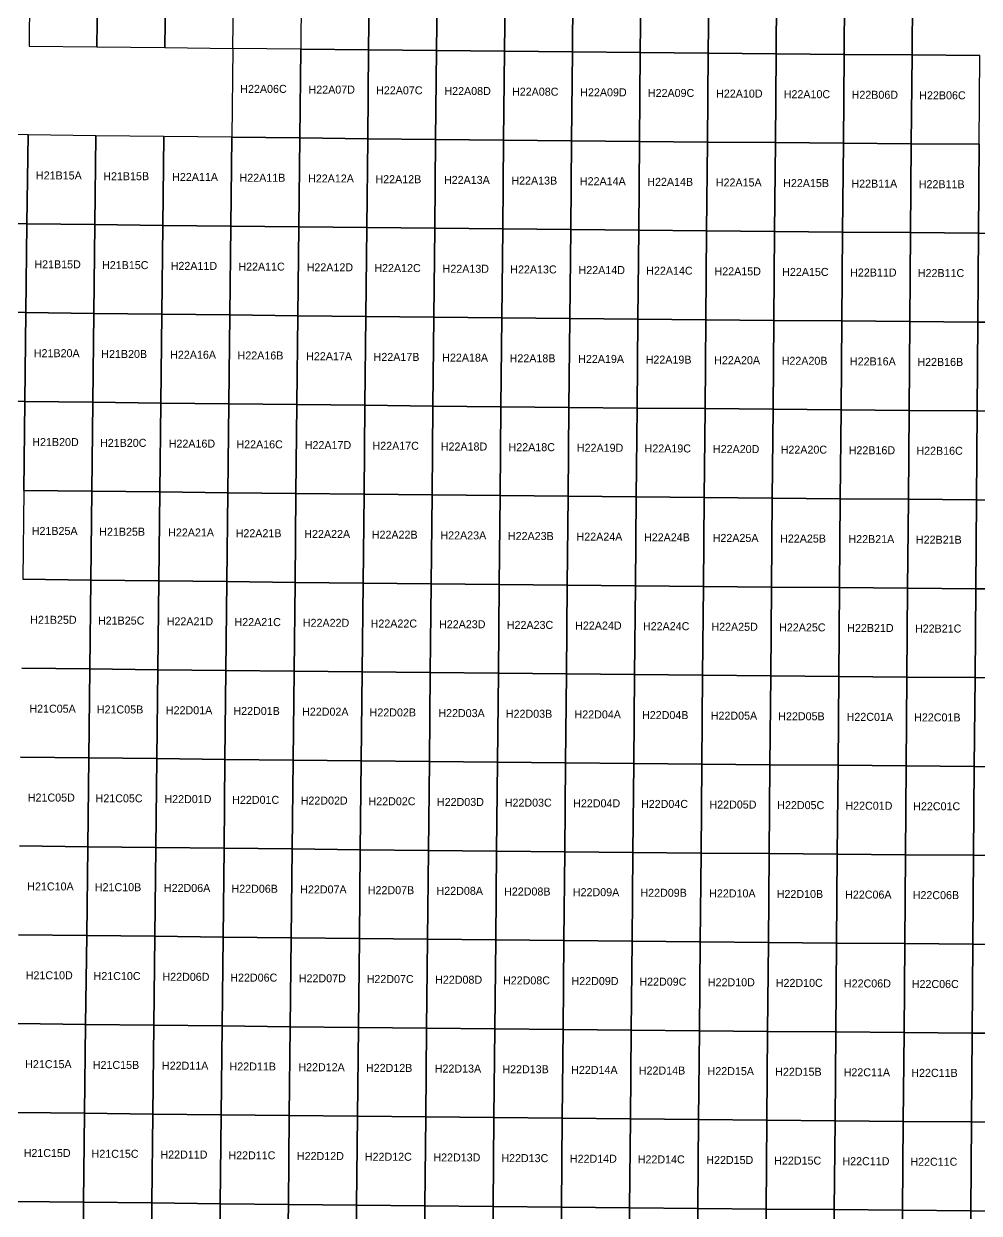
# Model space of a CAD drawing. Extents: x 333963 to 497885, y 4379816 to 4501773.
# Drawn here: x 410729 to 440574, y 4440791 to 4477945 of the extents above; entities that cross this region are included whole.
import ezdxf

# ---------------------------------------------------------------- set-up
doc = ezdxf.new("R2010")
doc.units = 0
doc.layers.add('PINDEX_5000', color=7, linetype='Continuous')

msp = doc.modelspace()

# ---------------------------------------------------------------- linework, layer by layer
at = {"layer": 'PINDEX_5000'}
for p, q in [((410927, 4480026), (410894, 4477250)), ((413048, 4480001), (413016, 4477225)), ((413016, 4477225), (413048, 4480001)), ((415169, 4479977), (415137, 4477201)), ((415137, 4477201), (415169, 4479977)), ((417259, 4477177), (417289, 4479953)), ((419410, 4479930), (419380, 4477154)), ((421502, 4477131), (421531, 4479908)), ((421531, 4479908), (421502, 4477131)), ((423624, 4477109), (423652, 4479886)), ((423652, 4479886), (423624, 4477109)), ((425745, 4477088), (425773, 4479864)), ((425773, 4479864), (425745, 4477088)), ((427867, 4477067), (427894, 4479844)), ((427894, 4479844), (427867, 4477067)), ((429988, 4477047), (430014, 4479823)), ((430014, 4479823), (429988, 4477047)), ((432110, 4477028), (432135, 4479804)), ((432135, 4479804), (432110, 4477028)), ((434232, 4477009), (434256, 4479785)), ((434256, 4479785), (434232, 4477009)), ((436353, 4476991), (436377, 4479767)), ((436377, 4479767), (436353, 4476991)), ((438475, 4476973), (438498, 4479749)), ((438498, 4479749), (438475, 4476973)), ((410894, 4477250), (413016, 4477225)), ((413016, 4477225), (415137, 4477201)), ((415137, 4477201), (417259, 4477177)), ((417259, 4477177), (417228, 4474401)), ((419380, 4477154), (417259, 4477177)), ((419351, 4474378), (419380, 4477154)), ((419380, 4477154), (419351, 4474378)), ((421502, 4477131), (419380, 4477154)), ((419380, 4477154), (421502, 4477131)), ((421473, 4474355), (421502, 4477131)), ((421502, 4477131), (421473, 4474355)), ((423624, 4477109), (421502, 4477131)), ((421502, 4477131), (423624, 4477109)), ((423595, 4474333), (423624, 4477109)), ((423624, 4477109), (423595, 4474333)), ((425745, 4477088), (423624, 4477109)), ((423624, 4477109), (425745, 4477088)), ((425718, 4474312), (425745, 4477088)), ((425745, 4477088), (425718, 4474312)), ((427867, 4477067), (425745, 4477088)), ((425745, 4477088), (427867, 4477067)), ((427840, 4474291), (427867, 4477067)), ((427867, 4477067), (427840, 4474291)), ((429988, 4477047), (427867, 4477067)), ((427867, 4477067), (429988, 4477047)), ((429962, 4474271), (429988, 4477047)), ((429988, 4477047), (429962, 4474271)), ((432110, 4477028), (429988, 4477047)), ((429988, 4477047), (432110, 4477028)), ((432085, 4474252), (432110, 4477028)), ((432110, 4477028), (432085, 4474252)), ((434232, 4477009), (432110, 4477028)), ((432110, 4477028), (434232, 4477009)), ((434207, 4474233), (434232, 4477009)), ((434232, 4477009), (434207, 4474233)), ((436353, 4476991), (434232, 4477009)), ((434232, 4477009), (436353, 4476991)), ((436330, 4474215), (436353, 4476991)), ((436353, 4476991), (436330, 4474215)), ((438475, 4476973), (436353, 4476991)), ((436353, 4476991), (438475, 4476973)), ((438452, 4474197), (438475, 4476973)), ((438475, 4476973), (438452, 4474197)), ((440596, 4476956), (438475, 4476973)), ((438475, 4476973), (440596, 4476956)), ((440574, 4474180), (440596, 4476956)), ((410861, 4474474), (408739, 4474499)), ((410861, 4474474), (410828, 4471698)), ((410828, 4471698), (410861, 4474474)), ((412983, 4474449), (410861, 4474474)), ((412983, 4474449), (412951, 4471673)), ((412951, 4471673), (412983, 4474449)), ((415106, 4474425), (412983, 4474449)), ((415106, 4474425), (415074, 4471648)), ((415074, 4471648), (415106, 4474425)), ((417228, 4474401), (415106, 4474425)), ((417198, 4471625), (417228, 4474401)), ((417228, 4474401), (417198, 4471625)), ((419351, 4474378), (417228, 4474401)), ((417228, 4474401), (419351, 4474378)), ((419321, 4471602), (419351, 4474378)), ((419351, 4474378), (419321, 4471602)), ((421473, 4474355), (419351, 4474378)), ((419351, 4474378), (421473, 4474355)), ((421444, 4471579), (421473, 4474355)), ((421473, 4474355), (421444, 4471579)), ((423595, 4474333), (421473, 4474355)), ((421473, 4474355), (423595, 4474333)), ((423567, 4471557), (423595, 4474333)), ((423595, 4474333), (423567, 4471557)), ((425718, 4474312), (423595, 4474333)), ((423595, 4474333), (425718, 4474312)), ((425690, 4471536), (425718, 4474312)), ((425718, 4474312), (425690, 4471536)), ((427840, 4474291), (425718, 4474312)), ((425718, 4474312), (427840, 4474291)), ((427813, 4471515), (427840, 4474291)), ((427840, 4474291), (427813, 4471515)), ((429962, 4474271), (427840, 4474291)), ((427840, 4474291), (429962, 4474271)), ((429937, 4471495), (429962, 4474271)), ((429962, 4474271), (429937, 4471495)), ((432085, 4474252), (429962, 4474271)), ((429962, 4474271), (432085, 4474252)), ((432060, 4471476), (432085, 4474252)), ((432085, 4474252), (432060, 4471476)), ((434207, 4474233), (432085, 4474252)), ((432085, 4474252), (434207, 4474233)), ((434183, 4471457), (434207, 4474233)), ((434207, 4474233), (434183, 4471457)), ((436330, 4474215), (434207, 4474233)), ((434207, 4474233), (436330, 4474215)), ((436306, 4471438), (436330, 4474215)), ((436330, 4474215), (436306, 4471438)), ((438452, 4474197), (436330, 4474215)), ((436330, 4474215), (438452, 4474197)), ((438429, 4471421), (438452, 4474197)), ((438452, 4474197), (438429, 4471421)), ((440574, 4474180), (438452, 4474197)), ((438452, 4474197), (440574, 4474180)), ((440552, 4471404), (440574, 4474180)), ((440574, 4474180), (440552, 4471404)), ((410828, 4471698), (408705, 4471723)), ((408705, 4471723), (410828, 4471698)), ((410828, 4471698), (410795, 4468922)), ((410795, 4468922), (410828, 4471698)), ((412951, 4471673), (410828, 4471698)), ((410828, 4471698), (412951, 4471673)), ((412951, 4471673), (412919, 4468897)), ((412919, 4468897), (412951, 4471673)), ((415074, 4471648), (412951, 4471673)), ((412951, 4471673), (415074, 4471648)), ((415074, 4471648), (415043, 4468872)), ((415043, 4468872), (415074, 4471648)), ((417198, 4471625), (415074, 4471648)), ((415074, 4471648), (417198, 4471625)), ((417167, 4468849), (417198, 4471625)), ((417198, 4471625), (417167, 4468849)), ((419321, 4471602), (417198, 4471625)), ((417198, 4471625), (419321, 4471602)), ((419291, 4468826), (419321, 4471602)), ((419321, 4471602), (419291, 4468826)), ((421444, 4471579), (419321, 4471602)), ((419321, 4471602), (421444, 4471579)), ((421415, 4468803), (421444, 4471579)), ((421444, 4471579), (421415, 4468803)), ((423567, 4471557), (421444, 4471579)), ((421444, 4471579), (423567, 4471557)), ((423539, 4468781), (423567, 4471557)), ((423567, 4471557), (423539, 4468781)), ((425690, 4471536), (423567, 4471557)), ((423567, 4471557), (425690, 4471536)), ((425663, 4468760), (425690, 4471536)), ((425690, 4471536), (425663, 4468760)), ((427813, 4471515), (425690, 4471536)), ((425690, 4471536), (427813, 4471515)), ((427787, 4468739), (427813, 4471515)), ((427813, 4471515), (427787, 4468739)), ((429937, 4471495), (427813, 4471515)), ((427813, 4471515), (429937, 4471495)), ((429911, 4468719), (429937, 4471495)), ((429937, 4471495), (429911, 4468719)), ((432060, 4471476), (429937, 4471495)), ((429937, 4471495), (432060, 4471476)), ((432035, 4468700), (432060, 4471476)), ((432060, 4471476), (432035, 4468700)), ((434183, 4471457), (432060, 4471476)), ((432060, 4471476), (434183, 4471457)), ((434159, 4468681), (434183, 4471457)), ((434183, 4471457), (434159, 4468681)), ((436306, 4471438), (434183, 4471457)), ((434183, 4471457), (436306, 4471438)), ((436282, 4468662), (436306, 4471438)), ((436306, 4471438), (436282, 4468662)), ((438429, 4471421), (436306, 4471438)), ((436306, 4471438), (438429, 4471421)), ((438406, 4468645), (438429, 4471421)), ((438429, 4471421), (438406, 4468645)), ((440552, 4471404), (438429, 4471421)), ((438429, 4471421), (440552, 4471404)), ((440530, 4468628), (440552, 4471404)), ((440552, 4471404), (440530, 4468628)), ((442675, 4471387), (440552, 4471404)), ((440552, 4471404), (442675, 4471387)), ((410795, 4468922), (408671, 4468947)), ((408671, 4468947), (410795, 4468922)), ((410795, 4468922), (410762, 4466145)), ((410762, 4466145), (410795, 4468922)), ((412919, 4468897), (410795, 4468922)), ((410795, 4468922), (412919, 4468897)), ((412919, 4468897), (412887, 4466121)), ((412887, 4466121), (412919, 4468897)), ((415043, 4468872), (412919, 4468897)), ((412919, 4468897), (415043, 4468872)), ((415043, 4468872), (415012, 4466096)), ((415012, 4466096), (415043, 4468872)), ((417167, 4468849), (415043, 4468872)), ((415043, 4468872), (417167, 4468849)), ((417136, 4466073), (417167, 4468849)), ((417167, 4468849), (417136, 4466073)), ((419291, 4468826), (417167, 4468849)), ((417167, 4468849), (419291, 4468826)), ((419261, 4466049), (419291, 4468826)), ((419291, 4468826), (419261, 4466049)), ((421415, 4468803), (419291, 4468826)), ((419291, 4468826), (421415, 4468803)), ((421386, 4466027), (421415, 4468803)), ((421415, 4468803), (421386, 4466027)), ((423539, 4468781), (421415, 4468803)), ((421415, 4468803), (423539, 4468781)), ((423511, 4466005), (423539, 4468781)), ((423539, 4468781), (423511, 4466005)), ((425663, 4468760), (423539, 4468781)), ((423539, 4468781), (425663, 4468760)), ((425635, 4465984), (425663, 4468760)), ((425663, 4468760), (425635, 4465984)), ((427787, 4468739), (425663, 4468760)), ((425663, 4468760), (427787, 4468739)), ((427760, 4465963), (427787, 4468739)), ((427787, 4468739), (427760, 4465963)), ((429911, 4468719), (427787, 4468739)), ((427787, 4468739), (429911, 4468719)), ((429885, 4465943), (429911, 4468719)), ((429911, 4468719), (429885, 4465943)), ((432035, 4468700), (429911, 4468719)), ((429911, 4468719), (432035, 4468700)), ((432010, 4465923), (432035, 4468700)), ((432035, 4468700), (432010, 4465923)), ((434159, 4468681), (432035, 4468700)), ((432035, 4468700), (434159, 4468681)), ((434134, 4465905), (434159, 4468681)), ((434159, 4468681), (434134, 4465905)), ((436282, 4468662), (434159, 4468681)), ((434159, 4468681), (436282, 4468662)), ((436259, 4465886), (436282, 4468662)), ((436282, 4468662), (436259, 4465886)), ((438406, 4468645), (436282, 4468662)), ((436282, 4468662), (438406, 4468645)), ((438384, 4465869), (438406, 4468645)), ((438406, 4468645), (438384, 4465869)), ((440530, 4468628), (438406, 4468645)), ((438406, 4468645), (440530, 4468628)), ((440508, 4465851), (440530, 4468628)), ((440530, 4468628), (440508, 4465851)), ((442654, 4468611), (440530, 4468628)), ((440530, 4468628), (442654, 4468611)), ((410762, 4466145), (408637, 4466171)), ((408637, 4466171), (410762, 4466145)), ((410762, 4466145), (410729, 4463369)), ((410729, 4463369), (410762, 4466145)), ((412887, 4466121), (410762, 4466145)), ((410762, 4466145), (412887, 4466121)), ((412887, 4466121), (412855, 4463344)), ((412855, 4463344), (412887, 4466121)), ((415012, 4466096), (412887, 4466121)), ((412887, 4466121), (415012, 4466096)), ((415012, 4466096), (414980, 4463320)), ((414980, 4463320), (415012, 4466096)), ((417136, 4466073), (415012, 4466096)), ((415012, 4466096), (417136, 4466073)), ((417106, 4463296), (417136, 4466073)), ((417136, 4466073), (417106, 4463296)), ((419261, 4466049), (417136, 4466073)), ((417136, 4466073), (419261, 4466049)), ((419231, 4463273), (419261, 4466049)), ((419261, 4466049), (419231, 4463273)), ((421386, 4466027), (419261, 4466049)), ((419261, 4466049), (421386, 4466027)), ((421357, 4463251), (421386, 4466027)), ((421386, 4466027), (421357, 4463251)), ((423511, 4466005), (421386, 4466027)), ((421386, 4466027), (423511, 4466005)), ((423482, 4463229), (423511, 4466005)), ((423511, 4466005), (423482, 4463229)), ((425635, 4465984), (423511, 4466005)), ((423511, 4466005), (425635, 4465984)), ((425608, 4463208), (425635, 4465984)), ((425635, 4465984), (425608, 4463208)), ((427760, 4465963), (425635, 4465984)), ((425635, 4465984), (427760, 4465963)), ((427733, 4463187), (427760, 4465963)), ((427760, 4465963), (427733, 4463187)), ((429885, 4465943), (427760, 4465963)), ((427760, 4465963), (429885, 4465943)), ((429859, 4463167), (429885, 4465943)), ((429885, 4465943), (429859, 4463167)), ((432010, 4465923), (429885, 4465943)), ((429885, 4465943), (432010, 4465923)), ((431984, 4463147), (432010, 4465923)), ((432010, 4465923), (431984, 4463147)), ((434134, 4465905), (432010, 4465923)), ((432010, 4465923), (434134, 4465905)), ((434110, 4463129), (434134, 4465905)), ((434134, 4465905), (434110, 4463129)), ((436259, 4465886), (434134, 4465905)), ((434134, 4465905), (436259, 4465886)), ((436235, 4463110), (436259, 4465886)), ((436259, 4465886), (436235, 4463110)), ((438384, 4465869), (436259, 4465886)), ((436259, 4465886), (438384, 4465869)), ((438361, 4463093), (438384, 4465869)), ((438384, 4465869), (438361, 4463093)), ((440508, 4465851), (438384, 4465869)), ((438384, 4465869), (440508, 4465851)), ((440486, 4463075), (440508, 4465851)), ((440508, 4465851), (440486, 4463075)), ((442633, 4465835), (440508, 4465851)), ((440508, 4465851), (442633, 4465835)), ((410729, 4463369), (410696, 4460593)), ((412855, 4463344), (410729, 4463369)), ((410729, 4463369), (412855, 4463344)), ((412855, 4463344), (412823, 4460568)), ((412823, 4460568), (412855, 4463344)), ((414980, 4463320), (412855, 4463344)), ((412855, 4463344), (414980, 4463320)), ((414980, 4463320), (414949, 4460544)), ((414949, 4460544), (414980, 4463320)), ((417106, 4463296), (414980, 4463320)), ((414980, 4463320), (417106, 4463296)), ((417075, 4460520), (417106, 4463296)), ((417106, 4463296), (417075, 4460520)), ((419231, 4463273), (417106, 4463296)), ((417106, 4463296), (419231, 4463273)), ((419202, 4460497), (419231, 4463273)), ((419231, 4463273), (419202, 4460497)), ((421357, 4463251), (419231, 4463273)), ((419231, 4463273), (421357, 4463251)), ((421328, 4460475), (421357, 4463251)), ((421357, 4463251), (421328, 4460475)), ((423482, 4463229), (421357, 4463251)), ((421357, 4463251), (423482, 4463229)), ((423454, 4460453), (423482, 4463229)), ((423482, 4463229), (423454, 4460453)), ((425608, 4463208), (423482, 4463229)), ((423482, 4463229), (425608, 4463208)), ((425580, 4460432), (425608, 4463208)), ((425608, 4463208), (425580, 4460432)), ((427733, 4463187), (425608, 4463208)), ((425608, 4463208), (427733, 4463187)), ((427707, 4460411), (427733, 4463187)), ((427733, 4463187), (427707, 4460411)), ((429859, 4463167), (427733, 4463187)), ((427733, 4463187), (429859, 4463167)), ((429833, 4460391), (429859, 4463167)), ((429859, 4463167), (429833, 4460391)), ((431984, 4463147), (429859, 4463167)), ((429859, 4463167), (431984, 4463147)), ((431959, 4460371), (431984, 4463147)), ((431984, 4463147), (431959, 4460371)), ((434110, 4463129), (431984, 4463147)), ((431984, 4463147), (434110, 4463129)), ((434086, 4460352), (434110, 4463129)), ((434110, 4463129), (434086, 4460352)), ((436235, 4463110), (434110, 4463129)), ((434110, 4463129), (436235, 4463110)), ((436212, 4460334), (436235, 4463110)), ((436235, 4463110), (436212, 4460334)), ((438361, 4463093), (436235, 4463110)), ((436235, 4463110), (438361, 4463093)), ((438338, 4460316), (438361, 4463093)), ((438361, 4463093), (438338, 4460316)), ((440486, 4463075), (438361, 4463093)), ((438361, 4463093), (440486, 4463075)), ((440465, 4460299), (440486, 4463075)), ((440486, 4463075), (440465, 4460299)), ((442612, 4463059), (440486, 4463075)), ((440486, 4463075), (442612, 4463059)), ((412823, 4460568), (410696, 4460593)), ((410696, 4460593), (412823, 4460568)), ((412823, 4460568), (412791, 4457792)), ((412791, 4457792), (412823, 4460568)), ((414949, 4460544), (412823, 4460568)), ((412823, 4460568), (414949, 4460544)), ((414949, 4460544), (414918, 4457768)), ((414918, 4457768), (414949, 4460544)), ((417075, 4460520), (414949, 4460544)), ((414949, 4460544), (417075, 4460520)), ((417045, 4457744), (417075, 4460520)), ((417075, 4460520), (417045, 4457744)), ((419202, 4460497), (417075, 4460520)), ((417075, 4460520), (419202, 4460497)), ((419172, 4457721), (419202, 4460497)), ((419202, 4460497), (419172, 4457721)), ((421328, 4460475), (419202, 4460497)), ((419202, 4460497), (421328, 4460475)), ((421299, 4457699), (421328, 4460475)), ((421328, 4460475), (421299, 4457699)), ((423454, 4460453), (421328, 4460475)), ((421328, 4460475), (423454, 4460453)), ((423426, 4457677), (423454, 4460453)), ((423454, 4460453), (423426, 4457677)), ((425580, 4460432), (423454, 4460453)), ((423454, 4460453), (425580, 4460432)), ((425553, 4457656), (425580, 4460432)), ((425580, 4460432), (425553, 4457656)), ((427707, 4460411), (425580, 4460432)), ((425580, 4460432), (427707, 4460411)), ((427680, 4457635), (427707, 4460411)), ((427707, 4460411), (427680, 4457635)), ((429833, 4460391), (427707, 4460411)), ((427707, 4460411), (429833, 4460391)), ((429807, 4457615), (429833, 4460391)), ((429833, 4460391), (429807, 4457615)), ((431959, 4460371), (429833, 4460391)), ((429833, 4460391), (431959, 4460371)), ((431934, 4457595), (431959, 4460371)), ((431959, 4460371), (431934, 4457595)), ((434086, 4460352), (431959, 4460371)), ((431959, 4460371), (434086, 4460352)), ((434061, 4457576), (434086, 4460352)), ((434086, 4460352), (434061, 4457576)), ((436212, 4460334), (434086, 4460352)), ((434086, 4460352), (436212, 4460334)), ((436188, 4457558), (436212, 4460334)), ((436212, 4460334), (436188, 4457558)), ((438338, 4460316), (436212, 4460334)), ((436212, 4460334), (438338, 4460316)), ((438316, 4457540), (438338, 4460316)), ((438338, 4460316), (438316, 4457540)), ((440465, 4460299), (438338, 4460316)), ((438338, 4460316), (440465, 4460299)), ((440443, 4457523), (440465, 4460299)), ((440465, 4460299), (440443, 4457523)), ((442591, 4460283), (440465, 4460299)), ((440465, 4460299), (442591, 4460283)), ((412791, 4457792), (410663, 4457817)), ((410663, 4457817), (412791, 4457792)), ((412791, 4457792), (412758, 4455016)), ((412758, 4455016), (412791, 4457792)), ((414918, 4457768), (412791, 4457792)), ((412791, 4457792), (414918, 4457768)), ((414918, 4457768), (414886, 4454992)), ((414886, 4454992), (414918, 4457768)), ((417045, 4457744), (414918, 4457768)), ((414918, 4457768), (417045, 4457744)), ((417014, 4454968), (417045, 4457744)), ((417045, 4457744), (417014, 4454968)), ((419172, 4457721), (417045, 4457744)), ((417045, 4457744), (419172, 4457721)), ((419142, 4454945), (419172, 4457721)), ((419172, 4457721), (419142, 4454945)), ((421299, 4457699), (419172, 4457721)), ((419172, 4457721), (421299, 4457699)), ((421270, 4454923), (421299, 4457699)), ((421299, 4457699), (421270, 4454923)), ((423426, 4457677), (421299, 4457699)), ((421299, 4457699), (423426, 4457677)), ((423398, 4454901), (423426, 4457677)), ((423426, 4457677), (423398, 4454901)), ((425553, 4457656), (423426, 4457677)), ((423426, 4457677), (425553, 4457656)), ((425526, 4454880), (425553, 4457656)), ((425553, 4457656), (425526, 4454880)), ((427680, 4457635), (425553, 4457656)), ((425553, 4457656), (427680, 4457635)), ((427654, 4454859), (427680, 4457635)), ((427680, 4457635), (427654, 4454859)), ((429807, 4457615), (427680, 4457635)), ((427680, 4457635), (429807, 4457615)), ((429781, 4454839), (429807, 4457615)), ((429807, 4457615), (429781, 4454839)), ((431934, 4457595), (429807, 4457615)), ((429807, 4457615), (431934, 4457595)), ((431909, 4454819), (431934, 4457595)), ((431934, 4457595), (431909, 4454819)), ((434061, 4457576), (431934, 4457595)), ((431934, 4457595), (434061, 4457576)), ((434037, 4454800), (434061, 4457576)), ((434061, 4457576), (434037, 4454800)), ((436188, 4457558), (434061, 4457576)), ((434061, 4457576), (436188, 4457558)), ((436165, 4454782), (436188, 4457558)), ((436188, 4457558), (436165, 4454782)), ((438316, 4457540), (436188, 4457558)), ((436188, 4457558), (438316, 4457540)), ((438293, 4454764), (438316, 4457540)), ((438316, 4457540), (438293, 4454764)), ((440443, 4457523), (438316, 4457540)), ((438316, 4457540), (440443, 4457523)), ((440421, 4454747), (440443, 4457523)), ((440443, 4457523), (440421, 4454747)), ((442570, 4457507), (440443, 4457523)), ((440443, 4457523), (442570, 4457507)), ((412758, 4455016), (410631, 4455041)), ((410631, 4455041), (412758, 4455016)), ((412758, 4455016), (412726, 4452240)), ((412726, 4452240), (412758, 4455016)), ((414886, 4454992), (412758, 4455016)), ((412758, 4455016), (414886, 4454992)), ((414886, 4454992), (414855, 4452216)), ((414855, 4452216), (414886, 4454992)), ((417014, 4454968), (414886, 4454992)), ((414886, 4454992), (417014, 4454968)), ((416984, 4452192), (417014, 4454968)), ((417014, 4454968), (416984, 4452192)), ((419142, 4454945), (417014, 4454968)), ((417014, 4454968), (419142, 4454945)), ((419112, 4452169), (419142, 4454945)), ((419142, 4454945), (419112, 4452169)), ((421270, 4454923), (419142, 4454945)), ((419142, 4454945), (421270, 4454923)), ((421241, 4452147), (421270, 4454923)), ((421270, 4454923), (421241, 4452147)), ((423398, 4454901), (421270, 4454923)), ((421270, 4454923), (423398, 4454901)), ((423370, 4452125), (423398, 4454901)), ((423398, 4454901), (423370, 4452125)), ((425526, 4454880), (423398, 4454901)), ((423398, 4454901), (425526, 4454880)), ((425498, 4452104), (425526, 4454880)), ((425526, 4454880), (425498, 4452104)), ((427654, 4454859), (425526, 4454880)), ((425526, 4454880), (427654, 4454859)), ((427627, 4452083), (427654, 4454859)), ((427654, 4454859), (427627, 4452083)), ((429781, 4454839), (427654, 4454859)), ((427654, 4454859), (429781, 4454839)), ((429756, 4452063), (429781, 4454839)), ((429781, 4454839), (429756, 4452063)), ((431909, 4454819), (429781, 4454839)), ((429781, 4454839), (431909, 4454819)), ((431884, 4452043), (431909, 4454819)), ((431909, 4454819), (431884, 4452043)), ((434037, 4454800), (431909, 4454819)), ((431909, 4454819), (434037, 4454800)), ((434013, 4452024), (434037, 4454800)), ((434037, 4454800), (434013, 4452024)), ((436165, 4454782), (434037, 4454800)), ((434037, 4454800), (436165, 4454782)), ((436142, 4452006), (436165, 4454782)), ((436165, 4454782), (436142, 4452006)), ((438293, 4454764), (436165, 4454782)), ((436165, 4454782), (438293, 4454764)), ((438270, 4451988), (438293, 4454764)), ((438293, 4454764), (438270, 4451988)), ((440421, 4454747), (438293, 4454764)), ((438293, 4454764), (440421, 4454747)), ((440399, 4451971), (440421, 4454747)), ((440421, 4454747), (440399, 4451971)), ((442549, 4454731), (440421, 4454747)), ((440421, 4454747), (442549, 4454731)), ((412726, 4452240), (410598, 4452265)), ((410598, 4452265), (412726, 4452240)), ((412726, 4452240), (412694, 4449464)), ((412694, 4449464), (412726, 4452240)), ((414855, 4452216), (412726, 4452240)), ((412726, 4452240), (414855, 4452216)), ((414855, 4452216), (414824, 4449440)), ((414824, 4449440), (414855, 4452216)), ((416984, 4452192), (414855, 4452216)), ((414855, 4452216), (416984, 4452192)), ((416953, 4449416), (416984, 4452192)), ((416984, 4452192), (416953, 4449416)), ((419112, 4452169), (416984, 4452192)), ((416984, 4452192), (419112, 4452169)), ((419083, 4449393), (419112, 4452169)), ((419112, 4452169), (419083, 4449393)), ((421241, 4452147), (419112, 4452169)), ((419112, 4452169), (421241, 4452147)), ((421212, 4449371), (421241, 4452147)), ((421241, 4452147), (421212, 4449371)), ((423370, 4452125), (421241, 4452147)), ((421241, 4452147), (423370, 4452125)), ((423342, 4449349), (423370, 4452125)), ((423370, 4452125), (423342, 4449349)), ((425498, 4452104), (423370, 4452125)), ((423370, 4452125), (425498, 4452104)), ((425471, 4449328), (425498, 4452104)), ((425498, 4452104), (425471, 4449328)), ((427627, 4452083), (425498, 4452104)), ((425498, 4452104), (427627, 4452083)), ((427600, 4449307), (427627, 4452083)), ((427627, 4452083), (427600, 4449307)), ((429756, 4452063), (427627, 4452083)), ((427627, 4452083), (429756, 4452063)), ((429730, 4449287), (429756, 4452063)), ((429756, 4452063), (429730, 4449287)), ((431884, 4452043), (429756, 4452063)), ((429756, 4452063), (431884, 4452043)), ((431859, 4449267), (431884, 4452043)), ((431884, 4452043), (431859, 4449267)), ((434013, 4452024), (431884, 4452043)), ((431884, 4452043), (434013, 4452024)), ((433989, 4449248), (434013, 4452024)), ((434013, 4452024), (433989, 4449248)), ((436142, 4452006), (434013, 4452024)), ((434013, 4452024), (436142, 4452006)), ((436118, 4449230), (436142, 4452006)), ((436142, 4452006), (436118, 4449230)), ((438270, 4451988), (436142, 4452006)), ((436142, 4452006), (438270, 4451988)), ((438248, 4449212), (438270, 4451988)), ((438270, 4451988), (438248, 4449212)), ((440399, 4451971), (438270, 4451988)), ((438270, 4451988), (440399, 4451971)), ((440377, 4449195), (440399, 4451971)), ((440399, 4451971), (440377, 4449195)), ((442527, 4451955), (440399, 4451971)), ((440399, 4451971), (442527, 4451955)), ((412694, 4449464), (410565, 4449489)), ((410565, 4449489), (412694, 4449464)), ((412694, 4449464), (412662, 4446688)), ((412662, 4446688), (412694, 4449464)), ((414824, 4449440), (412694, 4449464)), ((412694, 4449464), (414824, 4449440)), ((414824, 4449440), (414793, 4446664)), ((414793, 4446664), (414824, 4449440)), ((416953, 4449416), (414824, 4449440)), ((414824, 4449440), (416953, 4449416)), ((416923, 4446640), (416953, 4449416)), ((416953, 4449416), (416923, 4446640)), ((419083, 4449393), (416953, 4449416)), ((416953, 4449416), (419083, 4449393)), ((419053, 4446617), (419083, 4449393)), ((419083, 4449393), (419053, 4446617)), ((421212, 4449371), (419083, 4449393)), ((419083, 4449393), (421212, 4449371)), ((421183, 4446595), (421212, 4449371)), ((421212, 4449371), (421183, 4446595)), ((423342, 4449349), (421212, 4449371)), ((421212, 4449371), (423342, 4449349)), ((423313, 4446573), (423342, 4449349)), ((423342, 4449349), (423313, 4446573)), ((425471, 4449328), (423342, 4449349)), ((423342, 4449349), (425471, 4449328)), ((425444, 4446552), (425471, 4449328)), ((425471, 4449328), (425444, 4446552)), ((427600, 4449307), (425471, 4449328)), ((425471, 4449328), (427600, 4449307)), ((427574, 4446531), (427600, 4449307)), ((427600, 4449307), (427574, 4446531)), ((429730, 4449287), (427600, 4449307)), ((427600, 4449307), (429730, 4449287)), ((429704, 4446511), (429730, 4449287)), ((429730, 4449287), (429704, 4446511)), ((431859, 4449267), (429730, 4449287)), ((429730, 4449287), (431859, 4449267)), ((431834, 4446491), (431859, 4449267)), ((431859, 4449267), (431834, 4446491)), ((433989, 4449248), (431859, 4449267)), ((431859, 4449267), (433989, 4449248)), ((433964, 4446472), (433989, 4449248)), ((433989, 4449248), (433964, 4446472)), ((436118, 4449230), (433989, 4449248)), ((433989, 4449248), (436118, 4449230)), ((436095, 4446454), (436118, 4449230)), ((436118, 4449230), (436095, 4446454)), ((438248, 4449212), (436118, 4449230)), ((436118, 4449230), (438248, 4449212)), ((438225, 4446436), (438248, 4449212)), ((438248, 4449212), (438225, 4446436)), ((440377, 4449195), (438248, 4449212)), ((438248, 4449212), (440377, 4449195)), ((440355, 4446419), (440377, 4449195)), ((440377, 4449195), (440355, 4446419)), ((442506, 4449179), (440377, 4449195)), ((440377, 4449195), (442506, 4449179)), ((412662, 4446688), (410532, 4446713)), ((410532, 4446713), (412662, 4446688)), ((412662, 4446688), (412630, 4443912)), ((412630, 4443912), (412662, 4446688)), ((414793, 4446664), (412662, 4446688)), ((412662, 4446688), (414793, 4446664)), ((414793, 4446664), (414761, 4443888)), ((414761, 4443888), (414793, 4446664)), ((416923, 4446640), (414793, 4446664)), ((414793, 4446664), (416923, 4446640)), ((416892, 4443864), (416923, 4446640)), ((416923, 4446640), (416892, 4443864)), ((419053, 4446617), (416923, 4446640)), ((416923, 4446640), (419053, 4446617)), ((419023, 4443841), (419053, 4446617)), ((419053, 4446617), (419023, 4443841)), ((421183, 4446595), (419053, 4446617)), ((419053, 4446617), (421183, 4446595)), ((421154, 4443819), (421183, 4446595)), ((421183, 4446595), (421154, 4443819)), ((423313, 4446573), (421183, 4446595)), ((421183, 4446595), (423313, 4446573)), ((423285, 4443797), (423313, 4446573)), ((423313, 4446573), (423285, 4443797)), ((425444, 4446552), (423313, 4446573)), ((423313, 4446573), (425444, 4446552)), ((425416, 4443776), (425444, 4446552)), ((425444, 4446552), (425416, 4443776)), ((427574, 4446531), (425444, 4446552)), ((425444, 4446552), (427574, 4446531)), ((427547, 4443755), (427574, 4446531)), ((427574, 4446531), (427547, 4443755)), ((429704, 4446511), (427574, 4446531)), ((427574, 4446531), (429704, 4446511)), ((429678, 4443735), (429704, 4446511)), ((429704, 4446511), (429678, 4443735)), ((431834, 4446491), (429704, 4446511)), ((429704, 4446511), (431834, 4446491)), ((431809, 4443715), (431834, 4446491)), ((431834, 4446491), (431809, 4443715)), ((433964, 4446472), (431834, 4446491)), ((431834, 4446491), (433964, 4446472)), ((433940, 4443696), (433964, 4446472)), ((433964, 4446472), (433940, 4443696)), ((436095, 4446454), (433964, 4446472)), ((433964, 4446472), (436095, 4446454)), ((436071, 4443678), (436095, 4446454)), ((436095, 4446454), (436071, 4443678)), ((438225, 4446436), (436095, 4446454)), ((436095, 4446454), (438225, 4446436)), ((438202, 4443660), (438225, 4446436)), ((438225, 4446436), (438202, 4443660)), ((440355, 4446419), (438225, 4446436)), ((438225, 4446436), (440355, 4446419)), ((440333, 4443643), (440355, 4446419)), ((440355, 4446419), (440333, 4443643)), ((442485, 4446403), (440355, 4446419)), ((440355, 4446419), (442485, 4446403)), ((412630, 4443912), (410499, 4443937)), ((410499, 4443937), (412630, 4443912)), ((412630, 4443912), (412598, 4441136)), ((412598, 4441136), (412630, 4443912)), ((414761, 4443888), (412630, 4443912)), ((412630, 4443912), (414761, 4443888)), ((414761, 4443888), (414730, 4441112)), ((414730, 4441112), (414761, 4443888)), ((416892, 4443864), (414761, 4443888)), ((414761, 4443888), (416892, 4443864)), ((416862, 4441088), (416892, 4443864)), ((416892, 4443864), (416862, 4441088)), ((419023, 4443841), (416892, 4443864)), ((416892, 4443864), (419023, 4443841)), ((418994, 4441065), (419023, 4443841)), ((419023, 4443841), (418994, 4441065)), ((421154, 4443819), (419023, 4443841)), ((419023, 4443841), (421154, 4443819)), ((421125, 4441043), (421154, 4443819)), ((421154, 4443819), (421125, 4441043)), ((423285, 4443797), (421154, 4443819)), ((421154, 4443819), (423285, 4443797)), ((423257, 4441021), (423285, 4443797)), ((423285, 4443797), (423257, 4441021)), ((425416, 4443776), (423285, 4443797)), ((423285, 4443797), (425416, 4443776)), ((425389, 4441000), (425416, 4443776)), ((425416, 4443776), (425389, 4441000)), ((427547, 4443755), (425416, 4443776)), ((425416, 4443776), (427547, 4443755)), ((427521, 4440979), (427547, 4443755)), ((427547, 4443755), (427521, 4440979)), ((429678, 4443735), (427547, 4443755)), ((427547, 4443755), (429678, 4443735)), ((429653, 4440959), (429678, 4443735)), ((429678, 4443735), (429653, 4440959)), ((431809, 4443715), (429678, 4443735)), ((429678, 4443735), (431809, 4443715)), ((431784, 4440939), (431809, 4443715)), ((431809, 4443715), (431784, 4440939)), ((433940, 4443696), (431809, 4443715)), ((431809, 4443715), (433940, 4443696)), ((433916, 4440920), (433940, 4443696)), ((433940, 4443696), (433916, 4440920)), ((436071, 4443678), (433940, 4443696)), ((433940, 4443696), (436071, 4443678)), ((436048, 4440902), (436071, 4443678)), ((436071, 4443678), (436048, 4440902)), ((438202, 4443660), (436071, 4443678)), ((436071, 4443678), (438202, 4443660)), ((438180, 4440885), (438202, 4443660)), ((438202, 4443660), (438180, 4440885)), ((440333, 4443643), (438202, 4443660)), ((438202, 4443660), (440333, 4443643)), ((440311, 4440867), (440333, 4443643)), ((440333, 4443643), (440311, 4440867)), ((442464, 4443627), (440333, 4443643)), ((440333, 4443643), (442464, 4443627)), ((412598, 4441136), (410467, 4441161)), ((410467, 4441161), (412598, 4441136)), ((412598, 4441136), (412566, 4438360)), ((412566, 4438360), (412598, 4441136)), ((414730, 4441112), (412598, 4441136)), ((412598, 4441136), (414730, 4441112)), ((414730, 4441112), (414699, 4438336)), ((414699, 4438336), (414730, 4441112)), ((416862, 4441088), (414730, 4441112)), ((414730, 4441112), (416862, 4441088)), ((416831, 4438312), (416862, 4441088)), ((416862, 4441088), (416831, 4438312)), ((418994, 4441065), (416862, 4441088)), ((416862, 4441088), (418994, 4441065)), ((418964, 4438289), (418994, 4441065)), ((418994, 4441065), (418964, 4438289)), ((421125, 4441043), (418994, 4441065)), ((418994, 4441065), (421125, 4441043)), ((421097, 4438267), (421125, 4441043)), ((421125, 4441043), (421097, 4438267)), ((423257, 4441021), (421125, 4441043)), ((421125, 4441043), (423257, 4441021)), ((423229, 4438245), (423257, 4441021)), ((423257, 4441021), (423229, 4438245)), ((425389, 4441000), (423257, 4441021)), ((423257, 4441021), (425389, 4441000)), ((425362, 4438224), (425389, 4441000)), ((425389, 4441000), (425362, 4438224)), ((427521, 4440979), (425389, 4441000)), ((425389, 4441000), (427521, 4440979)), ((427494, 4438203), (427521, 4440979)), ((427521, 4440979), (427494, 4438203)), ((429653, 4440959), (427521, 4440979)), ((427521, 4440979), (429653, 4440959)), ((429627, 4438183), (429653, 4440959)), ((429653, 4440959), (429627, 4438183)), ((431784, 4440939), (429653, 4440959)), ((429653, 4440959), (431784, 4440939)), ((431759, 4438163), (431784, 4440939)), ((431784, 4440939), (431759, 4438163)), ((433916, 4440920), (431784, 4440939)), ((431784, 4440939), (433916, 4440920)), ((433892, 4438145), (433916, 4440920)), ((433916, 4440920), (433892, 4438145)), ((436048, 4440902), (433916, 4440920)), ((433916, 4440920), (436048, 4440902)), ((436024, 4438126), (436048, 4440902)), ((436048, 4440902), (436024, 4438126)), ((438180, 4440885), (436048, 4440902)), ((436048, 4440902), (438180, 4440885)), ((438157, 4438109), (438180, 4440885)), ((438180, 4440885), (438157, 4438109)), ((440311, 4440867), (438180, 4440885)), ((438180, 4440885), (440311, 4440867)), ((440289, 4438092), (440311, 4440867)), ((440311, 4440867), (440289, 4438092)), ((442443, 4440851), (440311, 4440867)), ((440311, 4440867), (442443, 4440851))]:
    msp.add_line(p, q, dxfattribs=at)

# ---------------------------------------------------------------- texts
for s, p in [('H22A06C', (417492, 4475787)), ('H22A07D', (419624, 4475764)), ('H22A07C', (421736, 4475742)), ('H22A08D', (423868, 4475720)), ('H22A08C', (425980, 4475699)), ('H22A09D', (428112, 4475679)), ('H22A09C', (430224, 4475659)), ('H22A10D', (432356, 4475640)), ('H22A10C', (434468, 4475621)), ('H22B06D', (436589, 4475603)), ('H22B06C', (438702, 4475586)), ('H21B15A', (411109, 4473083)), ('H21B15B', (413213, 4473058)), ('H22A11A', (415364, 4473034)), ('H22A11B', (417469, 4473011)), ('H22A12A', (419610, 4472988)), ('H22A12B', (421714, 4472966)), ('H22A13A', (423855, 4472944)), ('H22A13B', (425960, 4472923)), ('H22A14A', (428101, 4472903)), ('H22A14B', (430206, 4472883)), ('H22A15A', (432347, 4472864)), ('H22A15B', (434451, 4472845)), ('H22B11A', (436582, 4472827)), ('H22B11B', (438686, 4472810)), ('H21B15D', (411060, 4470307)), ('H21B15C', (413174, 4470282)), ('H22A11D', (415318, 4470258)), ('H22A11C', (417432, 4470235)), ('H22A12D', (419565, 4470212)), ('H22A12C', (421679, 4470190)), ('H22A13D', (423812, 4470168)), ('H22A13C', (425926, 4470147)), ('H22A14D', (428059, 4470127)), ('H22A14C', (430173, 4470107)), ('H22A15D', (432306, 4470088)), ('H22A15C', (434420, 4470069)), ('H22B11D', (436543, 4470051)), ('H22B11C', (438657, 4470034)), ('H21B20A', (411043, 4467531)), ('H21B20B', (413150, 4467506)), ('H22A16A', (415302, 4467482)), ('H22A16B', (417408, 4467459)), ('H22A17A', (419551, 4467436)), ('H22A17B', (421657, 4467414)), ('H22A18A', (423800, 4467392)), ('H22A18B', (425906, 4467371)), ('H22A19A', (428048, 4467351)), ('H22A19B', (430155, 4467331)), ('H22A20A', (432297, 4467312)), ('H22A20B', (434403, 4467293)), ('H22B16A', (436536, 4467275)), ('H22B16B', (438642, 4467258)), ('H21B20D', (410995, 4464755)), ('H21B20C', (413111, 4464730)), ('H22A16D', (415256, 4464706)), ('H22A16C', (417371, 4464683)), ('H22A17D', (419506, 4464660)), ('H22A17C', (421622, 4464638)), ('H22A18D', (423756, 4464616)), ('H22A18C', (425872, 4464595)), ('H22A19D', (428007, 4464575)), ('H22A19C', (430122, 4464555)), ('H22A20D', (432257, 4464536)), ('H22A20C', (434372, 4464517)), ('H22B16D', (436497, 4464499)), ('H22B16C', (438612, 4464482)), ('H21B25A', (410978, 4461979)), ('H21B25B', (413086, 4461954)), ('H22A21A', (415240, 4461930)), ('H22A21B', (417348, 4461907)), ('H22A22A', (419492, 4461884)), ('H22A22B', (421600, 4461862)), ('H22A23A', (423744, 4461840)), ('H22A23B', (425852, 4461819)), ('H22A24A', (427996, 4461799)), ('H22A24B', (430104, 4461779)), ('H22A25A', (432248, 4461760)), ('H22A25B', (434355, 4461741)), ('H22B21A', (436489, 4461723)), ('H22B21B', (438597, 4461706)), ('H21B25D', (410930, 4459202)), ('H21B25C', (413047, 4459178)), ('H22A21D', (415194, 4459154)), ('H22A21C', (417311, 4459131)), ('H22A22D', (419447, 4459108)), ('H22A22C', (421564, 4459086)), ('H22A23D', (423701, 4459064)), ('H22A23C', (425818, 4459043)), ('H22A24D', (427954, 4459023)), ('H22A24C', (430071, 4459003)), ('H22A25D', (432208, 4458984)), ('H22A25C', (434325, 4458965)), ('H22B21D', (436451, 4458947)), ('H22B21C', (438568, 4458930)), ('H21C05A', (410903, 4456426)), ('H21C05B', (413012, 4456402)), ('H22D01A', (415168, 4456378)), ('H22D01B', (417277, 4456354)), ('H22D02A', (419423, 4456332)), ('H22D02B', (421532, 4456309)), ('H22D03A', (423678, 4456288)), ('H22D03B', (425787, 4456267)), ('H22D04A', (427933, 4456247)), ('H22D04B', (430042, 4456227)), ('H22D05A', (432188, 4456208)), ('H22D05B', (434297, 4456189)), ('H22C01A', (436433, 4456171)), ('H22C01B', (438542, 4456154)), ('H21C05D', (410855, 4453650)), ('H21C05C', (412973, 4453626)), ('H22D01D', (415122, 4453602)), ('H22D01C', (417240, 4453578)), ('H22D02D', (419378, 4453556)), ('H22D02C', (421497, 4453533)), ('H22D03D', (423635, 4453512)), ('H22D03C', (425753, 4453491)), ('H22D04D', (427891, 4453470)), ('H22D04C', (430010, 4453451)), ('H22D05D', (432148, 4453432)), ('H22D05C', (434266, 4453413)), ('H22C01D', (436394, 4453395)), ('H22C01C', (438513, 4453378)), ('H21C10A', (410838, 4450874)), ('H21C10B', (412949, 4450850)), ('H22D06A', (415106, 4450826)), ('H22D06B', (417217, 4450802)), ('H22D07A', (419364, 4450780)), ('H22D07B', (421475, 4450757)), ('H22D08A', (423622, 4450736)), ('H22D08B', (425733, 4450715)), ('H22D09A', (427881, 4450694)), ('H22D09B', (429991, 4450675)), ('H22D10A', (432139, 4450656)), ('H22D10B', (434249, 4450637)), ('H22C06A', (436386, 4450619)), ('H22C06B', (438497, 4450602)), ('H21C10D', (410790, 4448098)), ('H21C10C', (412910, 4448074)), ('H22D06D', (415060, 4448050)), ('H22D06C', (417180, 4448026)), ('H22D07D', (419320, 4448004)), ('H22D07C', (421440, 4447981)), ('H22D08D', (423579, 4447960)), ('H22D08C', (425699, 4447939)), ('H22D09D', (427839, 4447918)), ('H22D09C', (429959, 4447899)), ('H22D10D', (432098, 4447880)), ('H22D10C', (434219, 4447861)), ('H22C06D', (436348, 4447843)), ('H22C06C', (438468, 4447826)), ('H21C15A', (410773, 4445322)), ('H21C15B', (412885, 4445298)), ('H22D11A', (415045, 4445274)), ('H22D11B', (417157, 4445250)), ('H22D12A', (419306, 4445228)), ('H22D12B', (421418, 4445205)), ('H22D13A', (423567, 4445184)), ('H22D13B', (425679, 4445163)), ('H22D14A', (427828, 4445142)), ('H22D14B', (429941, 4445123)), ('H22D15A', (432089, 4445104)), ('H22D15B', (434202, 4445085)), ('H22C11A', (436340, 4445067)), ('H22C11B', (438453, 4445050)), ('H21C15D', (410725, 4442546)), ('H21C15C', (412847, 4442522)), ('H22D11D', (414998, 4442498)), ('H22D11C', (417120, 4442474)), ('H22D12D', (419261, 4442452)), ('H22D12C', (421383, 4442429)), ('H22D13D', (423524, 4442408)), ('H22D13C', (425646, 4442387)), ('H22D14D', (427787, 4442367)), ('H22D14C', (429908, 4442347)), ('H22D15D', (432049, 4442328)), ('H22D15C', (434171, 4442309)), ('H22C11D', (436302, 4442291)), ('H22C11C', (438423, 4442274))]:
    msp.add_text(s, height=250, dxfattribs=at).set_placement(p)

doc.saveas('drawing.dxf')
